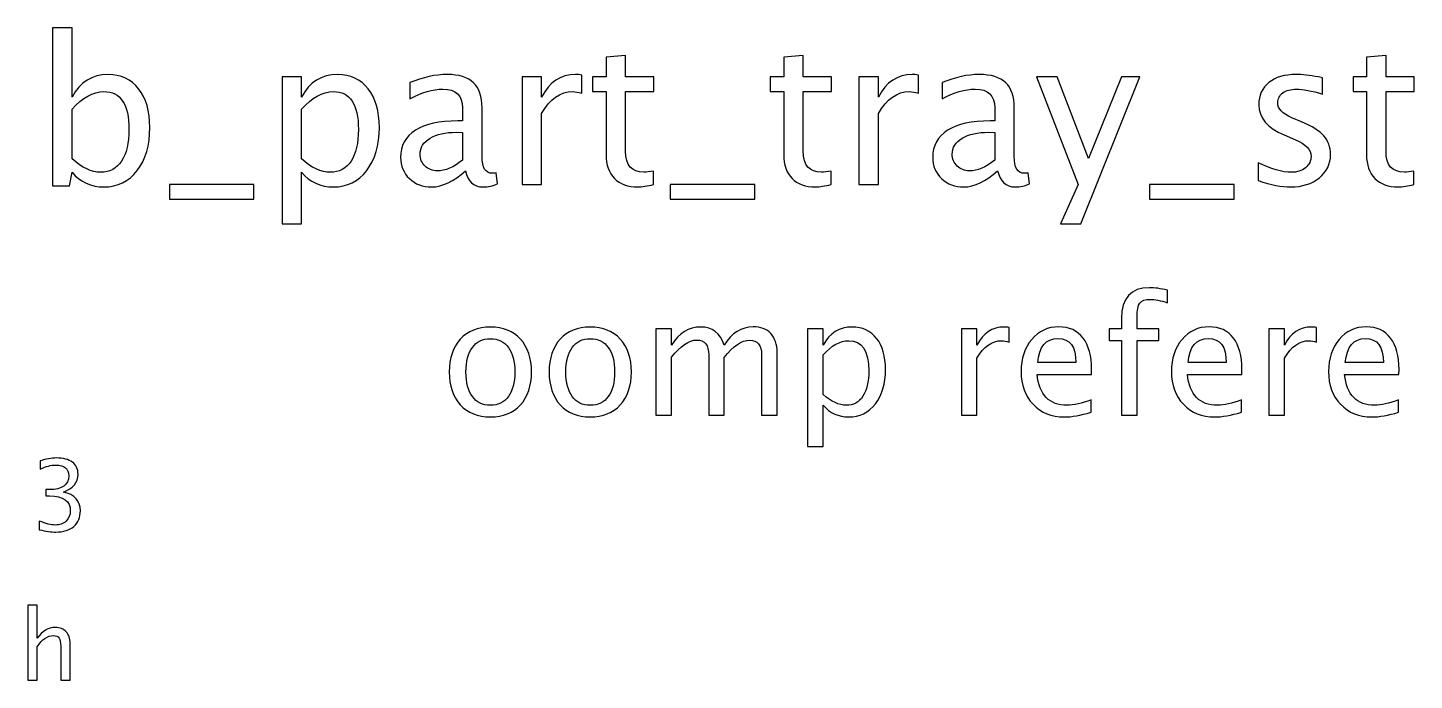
# Model space of a CAD drawing. Header units: centimetres. Extents: x -30.3 to 30.3, y -16.9 to 28.7.
# Drawn here: x -13.49 to 4.56, y 20.22 to 28.71 of the extents above; entities that cross this region are included whole.
import ezdxf

# ---------------------------------------------------------------- set-up
doc = ezdxf.new("R2010")
doc.units = ezdxf.units.CM
doc.header["$MEASUREMENT"] = 0
doc.layers.add('Layer 1', color=7, linetype='Continuous')

msp = doc.modelspace()

# ---------------------------------------------------------------- linework, layer by layer
at = {"layer": 'Layer 1'}
for points, knots in [([(-13.16982, 26.65457), (-13.16982, 26.65457), (-13.16982, 28.71037), (-13.16982, 28.71037), (-13.16982, 28.71037), (-13.16982, 28.71037), (-12.91582, 28.71037), (-12.91582, 28.71037), (-12.91582, 28.71037), (-12.91582, 28.71037), (-12.91582, 27.80771), (-12.91582, 27.80771), (-12.91582, 27.80771), (-12.81175, 28.00394), (-12.65521, 28.10183), (-12.44663, 28.10183), (-12.44663, 28.10183), (-12.27773, 28.10183), (-12.145, 28.04054), (-12.04799, 27.91751), (-12.04799, 27.91751), (-11.95097, 27.79448), (-11.90247, 27.62647), (-11.90247, 27.41348), (-11.90247, 27.41348), (-11.90247, 27.18153), (-11.95759, 26.99411), (-12.06739, 26.85212), (-12.06739, 26.85212), (-12.17719, 26.70969), (-12.32183, 26.63869), (-12.50087, 26.63869), (-12.50087, 26.63869), (-12.66711, 26.63869), (-12.80558, 26.70219), (-12.91582, 26.82963), (-12.91582, 26.82963), (-12.91582, 26.82963), (-12.94669, 26.65457), (-12.94669, 26.65457), (-12.94669, 26.65457), (-12.94669, 26.65457), (-13.16982, 26.65457), (-13.16982, 26.65457)], [0, 0, 0, 0, 0.08333333, 0.08333333, 0.08333333, 0.08333333, 0.16666667, 0.16666667, 0.16666667, 0.16666667, 0.25, 0.25, 0.25, 0.25, 0.33333333, 0.33333333, 0.33333333, 0.33333333, 0.41666667, 0.41666667, 0.41666667, 0.41666667, 0.5, 0.5, 0.5, 0.5, 0.58333333, 0.58333333, 0.58333333, 0.58333333, 0.66666667, 0.66666667, 0.66666667, 0.66666667, 0.75, 0.75, 0.75, 0.75, 0.83333333, 0.83333333, 0.83333333, 0.83333333, 1, 1, 1, 1]), ([(-5.3461, 26.67088), (-5.42459, 26.64927), (-5.49294, 26.63869), (-5.55071, 26.63869), (-5.55071, 26.63869), (-5.68036, 26.63869), (-5.78134, 26.67573), (-5.85366, 26.74981), (-5.85366, 26.74981), (-5.92642, 26.8239), (-5.96258, 26.92664), (-5.96258, 27.0585), (-5.96258, 27.0585), (-5.96258, 27.0585), (-5.96258, 27.88223), (-5.96258, 27.88223), (-5.96258, 27.88223), (-5.96258, 27.88223), (-6.13808, 27.88223), (-6.13808, 27.88223), (-6.13808, 27.88223), (-6.13808, 27.88223), (-6.13808, 28.07273), (-6.13808, 28.07273), (-6.13808, 28.07273), (-6.13808, 28.07273), (-5.96258, 28.07273), (-5.96258, 28.07273), (-5.96258, 28.07273), (-5.96258, 28.07273), (-5.96258, 28.32629), (-5.96258, 28.32629), (-5.96258, 28.32629), (-5.96258, 28.32629), (-5.70858, 28.35054), (-5.70858, 28.35054), (-5.70858, 28.35054), (-5.70858, 28.35054), (-5.70858, 28.07273), (-5.70858, 28.07273), (-5.70858, 28.07273), (-5.70858, 28.07273), (-5.34081, 28.07273), (-5.34081, 28.07273), (-5.34081, 28.07273), (-5.34081, 28.07273), (-5.34081, 27.88223), (-5.34081, 27.88223), (-5.34081, 27.88223), (-5.34081, 27.88223), (-5.70858, 27.88223), (-5.70858, 27.88223), (-5.70858, 27.88223), (-5.70858, 27.88223), (-5.70858, 27.10436), (-5.70858, 27.10436), (-5.70858, 27.10436), (-5.70858, 26.92091), (-5.62876, 26.82919), (-5.46957, 26.82919), (-5.46957, 26.82919), (-5.43562, 26.82919), (-5.39461, 26.83492), (-5.3461, 26.84595), (-5.3461, 26.84595), (-5.3461, 26.84595), (-5.3461, 26.67088), (-5.3461, 26.67088)], [0, 0, 0, 0, 0.05555556, 0.05555556, 0.05555556, 0.05555556, 0.11111111, 0.11111111, 0.11111111, 0.11111111, 0.16666667, 0.16666667, 0.16666667, 0.16666667, 0.22222222, 0.22222222, 0.22222222, 0.22222222, 0.27777778, 0.27777778, 0.27777778, 0.27777778, 0.33333333, 0.33333333, 0.33333333, 0.33333333, 0.38888889, 0.38888889, 0.38888889, 0.38888889, 0.44444444, 0.44444444, 0.44444444, 0.44444444, 0.5, 0.5, 0.5, 0.5, 0.55555556, 0.55555556, 0.55555556, 0.55555556, 0.61111111, 0.61111111, 0.61111111, 0.61111111, 0.66666667, 0.66666667, 0.66666667, 0.66666667, 0.72222222, 0.72222222, 0.72222222, 0.72222222, 0.77777778, 0.77777778, 0.77777778, 0.77777778, 0.83333333, 0.83333333, 0.83333333, 0.83333333, 0.88888889, 0.88888889, 0.88888889, 0.88888889, 1, 1, 1, 1]), ([(-3.03365, 26.67088), (-3.11214, 26.64927), (-3.18049, 26.63869), (-3.23826, 26.63869), (-3.23826, 26.63869), (-3.36791, 26.63869), (-3.46889, 26.67573), (-3.54121, 26.74981), (-3.54121, 26.74981), (-3.61397, 26.8239), (-3.65013, 26.92664), (-3.65013, 27.0585), (-3.65013, 27.0585), (-3.65013, 27.0585), (-3.65013, 27.88223), (-3.65013, 27.88223), (-3.65013, 27.88223), (-3.65013, 27.88223), (-3.82563, 27.88223), (-3.82563, 27.88223), (-3.82563, 27.88223), (-3.82563, 27.88223), (-3.82563, 28.07273), (-3.82563, 28.07273), (-3.82563, 28.07273), (-3.82563, 28.07273), (-3.65013, 28.07273), (-3.65013, 28.07273), (-3.65013, 28.07273), (-3.65013, 28.07273), (-3.65013, 28.32629), (-3.65013, 28.32629), (-3.65013, 28.32629), (-3.65013, 28.32629), (-3.39613, 28.35054), (-3.39613, 28.35054), (-3.39613, 28.35054), (-3.39613, 28.35054), (-3.39613, 28.07273), (-3.39613, 28.07273), (-3.39613, 28.07273), (-3.39613, 28.07273), (-3.02836, 28.07273), (-3.02836, 28.07273), (-3.02836, 28.07273), (-3.02836, 28.07273), (-3.02836, 27.88223), (-3.02836, 27.88223), (-3.02836, 27.88223), (-3.02836, 27.88223), (-3.39613, 27.88223), (-3.39613, 27.88223), (-3.39613, 27.88223), (-3.39613, 27.88223), (-3.39613, 27.10436), (-3.39613, 27.10436), (-3.39613, 27.10436), (-3.39613, 26.92091), (-3.31631, 26.82919), (-3.15712, 26.82919), (-3.15712, 26.82919), (-3.12317, 26.82919), (-3.08216, 26.83492), (-3.03365, 26.84595), (-3.03365, 26.84595), (-3.03365, 26.84595), (-3.03365, 26.67088), (-3.03365, 26.67088)], [0, 0, 0, 0, 0.05555556, 0.05555556, 0.05555556, 0.05555556, 0.11111111, 0.11111111, 0.11111111, 0.11111111, 0.16666667, 0.16666667, 0.16666667, 0.16666667, 0.22222222, 0.22222222, 0.22222222, 0.22222222, 0.27777778, 0.27777778, 0.27777778, 0.27777778, 0.33333333, 0.33333333, 0.33333333, 0.33333333, 0.38888889, 0.38888889, 0.38888889, 0.38888889, 0.44444444, 0.44444444, 0.44444444, 0.44444444, 0.5, 0.5, 0.5, 0.5, 0.55555556, 0.55555556, 0.55555556, 0.55555556, 0.61111111, 0.61111111, 0.61111111, 0.61111111, 0.66666667, 0.66666667, 0.66666667, 0.66666667, 0.72222222, 0.72222222, 0.72222222, 0.72222222, 0.77777778, 0.77777778, 0.77777778, 0.77777778, 0.83333333, 0.83333333, 0.83333333, 0.83333333, 0.88888889, 0.88888889, 0.88888889, 0.88888889, 1, 1, 1, 1]), ([(4.55371, 26.67088), (4.47522, 26.64927), (4.40687, 26.63869), (4.3491, 26.63869), (4.3491, 26.63869), (4.21945, 26.63869), (4.11847, 26.67573), (4.04615, 26.74981), (4.04615, 26.74981), (3.97339, 26.8239), (3.93723, 26.92664), (3.93723, 27.0585), (3.93723, 27.0585), (3.93723, 27.0585), (3.93723, 27.88223), (3.93723, 27.88223), (3.93723, 27.88223), (3.93723, 27.88223), (3.76173, 27.88223), (3.76173, 27.88223), (3.76173, 27.88223), (3.76173, 27.88223), (3.76173, 28.07273), (3.76173, 28.07273), (3.76173, 28.07273), (3.76173, 28.07273), (3.93723, 28.07273), (3.93723, 28.07273), (3.93723, 28.07273), (3.93723, 28.07273), (3.93723, 28.32629), (3.93723, 28.32629), (3.93723, 28.32629), (3.93723, 28.32629), (4.19123, 28.35054), (4.19123, 28.35054), (4.19123, 28.35054), (4.19123, 28.35054), (4.19123, 28.07273), (4.19123, 28.07273), (4.19123, 28.07273), (4.19123, 28.07273), (4.559, 28.07273), (4.559, 28.07273), (4.559, 28.07273), (4.559, 28.07273), (4.559, 27.88223), (4.559, 27.88223), (4.559, 27.88223), (4.559, 27.88223), (4.19123, 27.88223), (4.19123, 27.88223), (4.19123, 27.88223), (4.19123, 27.88223), (4.19123, 27.10436), (4.19123, 27.10436), (4.19123, 27.10436), (4.19123, 26.92091), (4.27105, 26.82919), (4.43024, 26.82919), (4.43024, 26.82919), (4.46419, 26.82919), (4.5052, 26.83492), (4.55371, 26.84595), (4.55371, 26.84595), (4.55371, 26.84595), (4.55371, 26.67088), (4.55371, 26.67088)], [0, 0, 0, 0, 0.05555556, 0.05555556, 0.05555556, 0.05555556, 0.11111111, 0.11111111, 0.11111111, 0.11111111, 0.16666667, 0.16666667, 0.16666667, 0.16666667, 0.22222222, 0.22222222, 0.22222222, 0.22222222, 0.27777778, 0.27777778, 0.27777778, 0.27777778, 0.33333333, 0.33333333, 0.33333333, 0.33333333, 0.38888889, 0.38888889, 0.38888889, 0.38888889, 0.44444444, 0.44444444, 0.44444444, 0.44444444, 0.5, 0.5, 0.5, 0.5, 0.55555556, 0.55555556, 0.55555556, 0.55555556, 0.61111111, 0.61111111, 0.61111111, 0.61111111, 0.66666667, 0.66666667, 0.66666667, 0.66666667, 0.72222222, 0.72222222, 0.72222222, 0.72222222, 0.77777778, 0.77777778, 0.77777778, 0.77777778, 0.83333333, 0.83333333, 0.83333333, 0.83333333, 0.88888889, 0.88888889, 0.88888889, 0.88888889, 1, 1, 1, 1]), ([(-10.1818, 26.15979), (-10.1818, 26.15979), (-10.1818, 28.07273), (-10.1818, 28.07273), (-10.1818, 28.07273), (-10.1818, 28.07273), (-9.9278, 28.07273), (-9.9278, 28.07273), (-9.9278, 28.07273), (-9.9278, 28.07273), (-9.9278, 27.80771), (-9.9278, 27.80771), (-9.9278, 27.80771), (-9.82373, 28.00394), (-9.66719, 28.10183), (-9.45861, 28.10183), (-9.45861, 28.10183), (-9.28971, 28.10183), (-9.15698, 28.04054), (-9.05997, 27.91751), (-9.05997, 27.91751), (-8.96295, 27.79448), (-8.91445, 27.62647), (-8.91445, 27.41348), (-8.91445, 27.41348), (-8.91445, 27.18153), (-8.96957, 26.99411), (-9.07937, 26.85212), (-9.07937, 26.85212), (-9.18917, 26.70969), (-9.33381, 26.63869), (-9.51285, 26.63869), (-9.51285, 26.63869), (-9.67909, 26.63869), (-9.81756, 26.70219), (-9.9278, 26.82963), (-9.9278, 26.82963), (-9.9278, 26.82963), (-9.9278, 26.15979), (-9.9278, 26.15979), (-9.9278, 26.15979), (-9.9278, 26.15979), (-10.1818, 26.15979), (-10.1818, 26.15979)], [0, 0, 0, 0, 0.08333333, 0.08333333, 0.08333333, 0.08333333, 0.16666667, 0.16666667, 0.16666667, 0.16666667, 0.25, 0.25, 0.25, 0.25, 0.33333333, 0.33333333, 0.33333333, 0.33333333, 0.41666667, 0.41666667, 0.41666667, 0.41666667, 0.5, 0.5, 0.5, 0.5, 0.58333333, 0.58333333, 0.58333333, 0.58333333, 0.66666667, 0.66666667, 0.66666667, 0.66666667, 0.75, 0.75, 0.75, 0.75, 0.83333333, 0.83333333, 0.83333333, 0.83333333, 1, 1, 1, 1]), ([(-7.79394, 26.84903), (-7.94651, 26.7088), (-8.09336, 26.63869), (-8.23447, 26.63869), (-8.23447, 26.63869), (-8.35044, 26.63869), (-8.44702, 26.67485), (-8.5233, 26.74761), (-8.5233, 26.74761), (-8.60003, 26.82037), (-8.6384, 26.91209), (-8.6384, 27.02278), (-8.6384, 27.02278), (-8.6384, 27.17579), (-8.57402, 27.29353), (-8.44525, 27.37555), (-8.44525, 27.37555), (-8.31649, 27.45757), (-8.13172, 27.49858), (-7.89095, 27.49858), (-7.89095, 27.49858), (-7.89095, 27.49858), (-7.83142, 27.49858), (-7.83142, 27.49858), (-7.83142, 27.49858), (-7.83142, 27.49858), (-7.83142, 27.66748), (-7.83142, 27.66748), (-7.83142, 27.66748), (-7.83142, 27.8302), (-7.91609, 27.91133), (-8.08586, 27.91133), (-8.08586, 27.91133), (-8.21727, 27.91133), (-8.36103, 27.86988), (-8.51669, 27.78698), (-8.51669, 27.78698), (-8.51669, 27.78698), (-8.51669, 27.996), (-8.51669, 27.996), (-8.51669, 27.996), (-8.34559, 28.06656), (-8.1842, 28.10183), (-8.03294, 28.10183), (-8.03294, 28.10183), (-7.87728, 28.10183), (-7.76219, 28.06656), (-7.68855, 27.99556), (-7.68855, 27.99556), (-7.61446, 27.92456), (-7.57742, 27.8152), (-7.57742, 27.66748), (-7.57742, 27.66748), (-7.57742, 27.66748), (-7.57742, 27.0338), (-7.57742, 27.0338), (-7.57742, 27.0338), (-7.57742, 26.88872), (-7.53288, 26.81596), (-7.44337, 26.81596), (-7.44337, 26.81596), (-7.43234, 26.81596), (-7.41603, 26.81772), (-7.39442, 26.82125), (-7.39442, 26.82125), (-7.39442, 26.82125), (-7.37634, 26.68014), (-7.37634, 26.68014), (-7.37634, 26.68014), (-7.4341, 26.65236), (-7.4976, 26.63869), (-7.56728, 26.63869), (-7.56728, 26.63869), (-7.6859, 26.63869), (-7.76131, 26.7088), (-7.79394, 26.84903)], [0, 0, 0, 0, 0.05, 0.05, 0.05, 0.05, 0.1, 0.1, 0.1, 0.1, 0.15, 0.15, 0.15, 0.15, 0.2, 0.2, 0.2, 0.2, 0.25, 0.25, 0.25, 0.25, 0.3, 0.3, 0.3, 0.3, 0.35, 0.35, 0.35, 0.35, 0.4, 0.4, 0.4, 0.4, 0.45, 0.45, 0.45, 0.45, 0.5, 0.5, 0.5, 0.5, 0.55, 0.55, 0.55, 0.55, 0.6, 0.6, 0.6, 0.6, 0.65, 0.65, 0.65, 0.65, 0.7, 0.7, 0.7, 0.7, 0.75, 0.75, 0.75, 0.75, 0.8, 0.8, 0.8, 0.8, 0.85, 0.85, 0.85, 0.85, 0.9, 0.9, 0.9, 0.9, 1, 1, 1, 1]), ([(-7.05575, 26.67044), (-7.05575, 26.67044), (-7.05575, 28.07273), (-7.05575, 28.07273), (-7.05575, 28.07273), (-7.05575, 28.07273), (-6.80175, 28.07273), (-6.80175, 28.07273), (-6.80175, 28.07273), (-6.80175, 28.07273), (-6.80175, 27.80771), (-6.80175, 27.80771), (-6.80175, 27.80771), (-6.70077, 28.00394), (-6.55437, 28.10183), (-6.3621, 28.10183), (-6.3621, 28.10183), (-6.33608, 28.10183), (-6.30874, 28.09963), (-6.28052, 28.09522), (-6.28052, 28.09522), (-6.28052, 28.09522), (-6.28052, 27.85754), (-6.28052, 27.85754), (-6.28052, 27.85754), (-6.32462, 27.87209), (-6.36342, 27.87958), (-6.39694, 27.87958), (-6.39694, 27.87958), (-6.55833, 27.87958), (-6.69327, 27.78433), (-6.80175, 27.59339), (-6.80175, 27.59339), (-6.80175, 27.59339), (-6.80175, 26.67044), (-6.80175, 26.67044), (-6.80175, 26.67044), (-6.80175, 26.67044), (-7.05575, 26.67044), (-7.05575, 26.67044)], [0, 0, 0, 0, 0.09090909, 0.09090909, 0.09090909, 0.09090909, 0.18181818, 0.18181818, 0.18181818, 0.18181818, 0.27272727, 0.27272727, 0.27272727, 0.27272727, 0.36363636, 0.36363636, 0.36363636, 0.36363636, 0.45454545, 0.45454545, 0.45454545, 0.45454545, 0.54545455, 0.54545455, 0.54545455, 0.54545455, 0.63636364, 0.63636364, 0.63636364, 0.63636364, 0.72727273, 0.72727273, 0.72727273, 0.72727273, 0.81818182, 0.81818182, 0.81818182, 0.81818182, 1, 1, 1, 1]), ([(-2.67117, 26.67044), (-2.67117, 26.67044), (-2.67117, 28.07273), (-2.67117, 28.07273), (-2.67117, 28.07273), (-2.67117, 28.07273), (-2.41717, 28.07273), (-2.41717, 28.07273), (-2.41717, 28.07273), (-2.41717, 28.07273), (-2.41717, 27.80771), (-2.41717, 27.80771), (-2.41717, 27.80771), (-2.31619, 28.00394), (-2.16979, 28.10183), (-1.97752, 28.10183), (-1.97752, 28.10183), (-1.9515, 28.10183), (-1.92416, 28.09963), (-1.89594, 28.09522), (-1.89594, 28.09522), (-1.89594, 28.09522), (-1.89594, 27.85754), (-1.89594, 27.85754), (-1.89594, 27.85754), (-1.94004, 27.87209), (-1.97884, 27.87958), (-2.01236, 27.87958), (-2.01236, 27.87958), (-2.17375, 27.87958), (-2.30869, 27.78433), (-2.41717, 27.59339), (-2.41717, 27.59339), (-2.41717, 27.59339), (-2.41717, 26.67044), (-2.41717, 26.67044), (-2.41717, 26.67044), (-2.41717, 26.67044), (-2.67117, 26.67044), (-2.67117, 26.67044)], [0, 0, 0, 0, 0.09090909, 0.09090909, 0.09090909, 0.09090909, 0.18181818, 0.18181818, 0.18181818, 0.18181818, 0.27272727, 0.27272727, 0.27272727, 0.27272727, 0.36363636, 0.36363636, 0.36363636, 0.36363636, 0.45454545, 0.45454545, 0.45454545, 0.45454545, 0.54545455, 0.54545455, 0.54545455, 0.54545455, 0.63636364, 0.63636364, 0.63636364, 0.63636364, 0.72727273, 0.72727273, 0.72727273, 0.72727273, 0.81818182, 0.81818182, 0.81818182, 0.81818182, 1, 1, 1, 1]), ([(-0.86583, 26.84903), (-1.0184, 26.7088), (-1.16525, 26.63869), (-1.30636, 26.63869), (-1.30636, 26.63869), (-1.42233, 26.63869), (-1.51891, 26.67485), (-1.59519, 26.74761), (-1.59519, 26.74761), (-1.67192, 26.82037), (-1.71029, 26.91209), (-1.71029, 27.02278), (-1.71029, 27.02278), (-1.71029, 27.17579), (-1.64591, 27.29353), (-1.51714, 27.37555), (-1.51714, 27.37555), (-1.38838, 27.45757), (-1.20361, 27.49858), (-0.96284, 27.49858), (-0.96284, 27.49858), (-0.96284, 27.49858), (-0.90331, 27.49858), (-0.90331, 27.49858), (-0.90331, 27.49858), (-0.90331, 27.49858), (-0.90331, 27.66748), (-0.90331, 27.66748), (-0.90331, 27.66748), (-0.90331, 27.8302), (-0.98798, 27.91133), (-1.15775, 27.91133), (-1.15775, 27.91133), (-1.28916, 27.91133), (-1.43292, 27.86988), (-1.58858, 27.78698), (-1.58858, 27.78698), (-1.58858, 27.78698), (-1.58858, 27.996), (-1.58858, 27.996), (-1.58858, 27.996), (-1.41748, 28.06656), (-1.25609, 28.10183), (-1.10483, 28.10183), (-1.10483, 28.10183), (-0.94917, 28.10183), (-0.83408, 28.06656), (-0.76044, 27.99556), (-0.76044, 27.99556), (-0.68635, 27.92456), (-0.64931, 27.8152), (-0.64931, 27.66748), (-0.64931, 27.66748), (-0.64931, 27.66748), (-0.64931, 27.0338), (-0.64931, 27.0338), (-0.64931, 27.0338), (-0.64931, 26.88872), (-0.60477, 26.81596), (-0.51526, 26.81596), (-0.51526, 26.81596), (-0.50423, 26.81596), (-0.48792, 26.81772), (-0.46631, 26.82125), (-0.46631, 26.82125), (-0.46631, 26.82125), (-0.44823, 26.68014), (-0.44823, 26.68014), (-0.44823, 26.68014), (-0.50599, 26.65236), (-0.56949, 26.63869), (-0.63917, 26.63869), (-0.63917, 26.63869), (-0.75779, 26.63869), (-0.8332, 26.7088), (-0.86583, 26.84903)], [0, 0, 0, 0, 0.05, 0.05, 0.05, 0.05, 0.1, 0.1, 0.1, 0.1, 0.15, 0.15, 0.15, 0.15, 0.2, 0.2, 0.2, 0.2, 0.25, 0.25, 0.25, 0.25, 0.3, 0.3, 0.3, 0.3, 0.35, 0.35, 0.35, 0.35, 0.4, 0.4, 0.4, 0.4, 0.45, 0.45, 0.45, 0.45, 0.5, 0.5, 0.5, 0.5, 0.55, 0.55, 0.55, 0.55, 0.6, 0.6, 0.6, 0.6, 0.65, 0.65, 0.65, 0.65, 0.7, 0.7, 0.7, 0.7, 0.75, 0.75, 0.75, 0.75, 0.8, 0.8, 0.8, 0.8, 0.85, 0.85, 0.85, 0.85, 0.9, 0.9, 0.9, 0.9, 1, 1, 1, 1]), ([(-0.04474, 26.15979), (-0.04474, 26.15979), (0.1828, 26.66868), (0.1828, 26.66868), (0.1828, 26.66868), (0.1828, 26.66868), (-0.36047, 28.07273), (-0.36047, 28.07273), (-0.36047, 28.07273), (-0.36047, 28.07273), (-0.08795, 28.07273), (-0.08795, 28.07273), (-0.08795, 28.07273), (-0.08795, 28.07273), (0.31598, 27.01087), (0.31598, 27.01087), (0.31598, 27.01087), (0.31598, 27.01087), (0.74681, 28.07273), (0.74681, 28.07273), (0.74681, 28.07273), (0.74681, 28.07273), (0.98625, 28.07273), (0.98625, 28.07273), (0.98625, 28.07273), (0.98625, 28.07273), (0.21985, 26.15979), (0.21985, 26.15979), (0.21985, 26.15979), (0.21985, 26.15979), (-0.04474, 26.15979), (-0.04474, 26.15979)], [0, 0, 0, 0, 0.11111111, 0.11111111, 0.11111111, 0.11111111, 0.22222222, 0.22222222, 0.22222222, 0.22222222, 0.33333333, 0.33333333, 0.33333333, 0.33333333, 0.44444444, 0.44444444, 0.44444444, 0.44444444, 0.55555556, 0.55555556, 0.55555556, 0.55555556, 0.66666667, 0.66666667, 0.66666667, 0.66666667, 0.77777778, 0.77777778, 0.77777778, 0.77777778, 1, 1, 1, 1]), ([(2.52745, 26.72071), (2.52745, 26.72071), (2.52745, 26.95354), (2.52745, 26.95354), (2.52745, 26.95354), (2.6937, 26.87064), (2.83789, 26.82919), (2.96092, 26.82919), (2.96092, 26.82919), (3.03413, 26.82919), (3.09498, 26.84903), (3.14305, 26.88872), (3.14305, 26.88872), (3.19111, 26.92797), (3.21536, 26.97736), (3.21536, 27.03689), (3.21536, 27.03689), (3.21536, 27.12376), (3.1479, 27.19564), (3.01296, 27.25252), (3.01296, 27.25252), (3.01296, 27.25252), (2.86435, 27.31558), (2.86435, 27.31558), (2.86435, 27.31558), (2.64519, 27.40642), (2.53539, 27.53783), (2.53539, 27.70849), (2.53539, 27.70849), (2.53539, 27.83064), (2.5786, 27.92677), (2.66503, 27.99688), (2.66503, 27.99688), (2.75146, 28.067), (2.87008, 28.10183), (3.02046, 28.10183), (3.02046, 28.10183), (3.09851, 28.10183), (3.19552, 28.09125), (3.31061, 28.06964), (3.31061, 28.06964), (3.31061, 28.06964), (3.36353, 28.0595), (3.36353, 28.0595), (3.36353, 28.0595), (3.36353, 28.0595), (3.36353, 27.84783), (3.36353, 27.84783), (3.36353, 27.84783), (3.22198, 27.89017), (3.10909, 27.91133), (3.02486, 27.91133), (3.02486, 27.91133), (2.95078, 27.91133), (2.89213, 27.89502), (2.84759, 27.86283), (2.84759, 27.86283), (2.8035, 27.83064), (2.78145, 27.78742), (2.78145, 27.73318), (2.78145, 27.73318), (2.78145, 27.65689), (2.84318, 27.59207), (2.9671, 27.5396), (2.9671, 27.5396), (2.9671, 27.5396), (3.08925, 27.488), (3.08925, 27.488), (3.08925, 27.488), (3.22771, 27.42979), (3.32561, 27.36806), (3.38293, 27.30323), (3.38293, 27.30323), (3.4407, 27.23841), (3.46936, 27.15727), (3.46936, 27.06026), (3.46936, 27.06026), (3.46936, 26.93723), (3.42086, 26.83625), (3.3234, 26.75731), (3.3234, 26.75731), (3.22639, 26.67838), (3.10203, 26.63869), (2.95078, 26.63869), (2.95078, 26.63869), (2.83437, 26.63869), (2.6937, 26.66603), (2.52745, 26.72071)], [0, 0, 0, 0, 0.04347826, 0.04347826, 0.04347826, 0.04347826, 0.08695652, 0.08695652, 0.08695652, 0.08695652, 0.13043478, 0.13043478, 0.13043478, 0.13043478, 0.17391304, 0.17391304, 0.17391304, 0.17391304, 0.2173913, 0.2173913, 0.2173913, 0.2173913, 0.26086957, 0.26086957, 0.26086957, 0.26086957, 0.30434783, 0.30434783, 0.30434783, 0.30434783, 0.34782609, 0.34782609, 0.34782609, 0.34782609, 0.39130435, 0.39130435, 0.39130435, 0.39130435, 0.43478261, 0.43478261, 0.43478261, 0.43478261, 0.47826087, 0.47826087, 0.47826087, 0.47826087, 0.52173913, 0.52173913, 0.52173913, 0.52173913, 0.56521739, 0.56521739, 0.56521739, 0.56521739, 0.60869565, 0.60869565, 0.60869565, 0.60869565, 0.65217391, 0.65217391, 0.65217391, 0.65217391, 0.69565217, 0.69565217, 0.69565217, 0.69565217, 0.73913043, 0.73913043, 0.73913043, 0.73913043, 0.7826087, 0.7826087, 0.7826087, 0.7826087, 0.82608696, 0.82608696, 0.82608696, 0.82608696, 0.86956522, 0.86956522, 0.86956522, 0.86956522, 0.91304348, 0.91304348, 0.91304348, 0.91304348, 1, 1, 1, 1]), ([(-12.91582, 27.0047), (-12.78485, 26.88784), (-12.66006, 26.82919), (-12.54144, 26.82919), (-12.54144, 26.82919), (-12.42458, 26.82919), (-12.33418, 26.87814), (-12.27068, 26.97559), (-12.27068, 26.97559), (-12.20674, 27.07305), (-12.17499, 27.21019), (-12.17499, 27.38746), (-12.17499, 27.38746), (-12.17499, 27.71554), (-12.28347, 27.87958), (-12.50043, 27.87958), (-12.50043, 27.87958), (-12.64242, 27.87958), (-12.78088, 27.80286), (-12.91582, 27.64896), (-12.91582, 27.64896), (-12.91582, 27.64896), (-12.91582, 27.0047), (-12.91582, 27.0047)], [0, 0, 0, 0, 0.14285714, 0.14285714, 0.14285714, 0.14285714, 0.28571429, 0.28571429, 0.28571429, 0.28571429, 0.42857143, 0.42857143, 0.42857143, 0.42857143, 0.57142857, 0.57142857, 0.57142857, 0.57142857, 0.71428571, 0.71428571, 0.71428571, 0.71428571, 1, 1, 1, 1]), ([(-9.9278, 27.0047), (-9.79683, 26.88784), (-9.67204, 26.82919), (-9.55342, 26.82919), (-9.55342, 26.82919), (-9.43656, 26.82919), (-9.34616, 26.87814), (-9.28266, 26.97559), (-9.28266, 26.97559), (-9.21872, 27.07305), (-9.18697, 27.21019), (-9.18697, 27.38746), (-9.18697, 27.38746), (-9.18697, 27.71554), (-9.29545, 27.87958), (-9.51241, 27.87958), (-9.51241, 27.87958), (-9.6544, 27.87958), (-9.79286, 27.80286), (-9.9278, 27.64896), (-9.9278, 27.64896), (-9.9278, 27.64896), (-9.9278, 27.0047), (-9.9278, 27.0047)], [0, 0, 0, 0, 0.14285714, 0.14285714, 0.14285714, 0.14285714, 0.28571429, 0.28571429, 0.28571429, 0.28571429, 0.42857143, 0.42857143, 0.42857143, 0.42857143, 0.57142857, 0.57142857, 0.57142857, 0.57142857, 0.71428571, 0.71428571, 0.71428571, 0.71428571, 1, 1, 1, 1]), ([(-7.83142, 26.9875), (-7.83142, 26.9875), (-7.83142, 27.34777), (-7.83142, 27.34777), (-7.83142, 27.34777), (-7.83142, 27.34777), (-7.913, 27.35042), (-7.913, 27.35042), (-7.913, 27.35042), (-8.05411, 27.35042), (-8.16788, 27.3244), (-8.25475, 27.27237), (-8.25475, 27.27237), (-8.34118, 27.21989), (-8.3844, 27.15066), (-8.3844, 27.06423), (-8.3844, 27.06423), (-8.3844, 27.00381), (-8.36279, 26.95266), (-8.32002, 26.91077), (-8.32002, 26.91077), (-8.2768, 26.86888), (-8.22433, 26.84771), (-8.16215, 26.84771), (-8.16215, 26.84771), (-8.05632, 26.84771), (-7.94607, 26.89445), (-7.83142, 26.9875)], [0, 0, 0, 0, 0.125, 0.125, 0.125, 0.125, 0.25, 0.25, 0.25, 0.25, 0.375, 0.375, 0.375, 0.375, 0.5, 0.5, 0.5, 0.5, 0.625, 0.625, 0.625, 0.625, 0.75, 0.75, 0.75, 0.75, 1, 1, 1, 1]), ([(-0.90331, 26.9875), (-0.90331, 26.9875), (-0.90331, 27.34777), (-0.90331, 27.34777), (-0.90331, 27.34777), (-0.90331, 27.34777), (-0.98489, 27.35042), (-0.98489, 27.35042), (-0.98489, 27.35042), (-1.126, 27.35042), (-1.23977, 27.3244), (-1.32664, 27.27237), (-1.32664, 27.27237), (-1.41307, 27.21989), (-1.45629, 27.15066), (-1.45629, 27.06423), (-1.45629, 27.06423), (-1.45629, 27.00381), (-1.43468, 26.95266), (-1.39191, 26.91077), (-1.39191, 26.91077), (-1.34869, 26.86888), (-1.29622, 26.84771), (-1.23404, 26.84771), (-1.23404, 26.84771), (-1.12821, 26.84771), (-1.01796, 26.89445), (-0.90331, 26.9875)], [0, 0, 0, 0, 0.125, 0.125, 0.125, 0.125, 0.25, 0.25, 0.25, 0.25, 0.375, 0.375, 0.375, 0.375, 0.5, 0.5, 0.5, 0.5, 0.625, 0.625, 0.625, 0.625, 0.75, 0.75, 0.75, 0.75, 1, 1, 1, 1]), ([(-11.64759, 26.47994), (-11.64759, 26.47994), (-11.64759, 26.67044), (-11.64759, 26.67044), (-11.64759, 26.67044), (-11.64759, 26.67044), (-10.54692, 26.67044), (-10.54692, 26.67044), (-10.54692, 26.67044), (-10.54692, 26.67044), (-10.54692, 26.47994), (-10.54692, 26.47994), (-10.54692, 26.47994), (-10.54692, 26.47994), (-11.64759, 26.47994), (-11.64759, 26.47994)], [0, 0, 0, 0, 0.2, 0.2, 0.2, 0.2, 0.4, 0.4, 0.4, 0.4, 0.6, 0.6, 0.6, 0.6, 1, 1, 1, 1]), ([(-5.1265, 26.47994), (-5.1265, 26.47994), (-5.1265, 26.67044), (-5.1265, 26.67044), (-5.1265, 26.67044), (-5.1265, 26.67044), (-4.02583, 26.67044), (-4.02583, 26.67044), (-4.02583, 26.67044), (-4.02583, 26.67044), (-4.02583, 26.47994), (-4.02583, 26.47994), (-4.02583, 26.47994), (-4.02583, 26.47994), (-5.1265, 26.47994), (-5.1265, 26.47994)], [0, 0, 0, 0, 0.2, 0.2, 0.2, 0.2, 0.4, 0.4, 0.4, 0.4, 0.6, 0.6, 0.6, 0.6, 1, 1, 1, 1]), ([(1.11193, 26.47994), (1.11193, 26.47994), (1.11193, 26.67044), (1.11193, 26.67044), (1.11193, 26.67044), (1.11193, 26.67044), (2.2126, 26.67044), (2.2126, 26.67044), (2.2126, 26.67044), (2.2126, 26.67044), (2.2126, 26.47994), (2.2126, 26.47994), (2.2126, 26.47994), (2.2126, 26.47994), (1.11193, 26.47994), (1.11193, 26.47994)], [0, 0, 0, 0, 0.2, 0.2, 0.2, 0.2, 0.4, 0.4, 0.4, 0.4, 0.6, 0.6, 0.6, 0.6, 1, 1, 1, 1]), ([(0.7465, 23.67044), (0.7465, 23.67044), (0.7465, 24.63987), (0.7465, 24.63987), (0.7465, 24.63987), (0.7465, 24.63987), (0.5874, 24.63987), (0.5874, 24.63987), (0.5874, 24.63987), (0.5874, 24.63987), (0.5874, 24.79228), (0.5874, 24.79228), (0.5874, 24.79228), (0.5874, 24.79228), (0.7465, 24.79228), (0.7465, 24.79228), (0.7465, 24.79228), (0.7465, 24.79228), (0.7465, 24.92668), (0.7465, 24.92668), (0.7465, 24.92668), (0.7465, 25.19409), (0.86856, 25.32779), (1.11268, 25.32779), (1.11268, 25.32779), (1.18112, 25.32779), (1.25873, 25.3165), (1.34552, 25.29393), (1.34552, 25.29393), (1.34552, 25.29393), (1.34552, 25.13094), (1.34552, 25.13094), (1.34552, 25.13094), (1.25344, 25.16058), (1.17971, 25.17539), (1.12433, 25.17539), (1.12433, 25.17539), (1.05695, 25.17539), (1.01108, 25.15952), (0.98674, 25.12741), (0.98674, 25.12741), (0.96205, 25.09531), (0.9497, 25.03569), (0.9497, 24.94856), (0.9497, 24.94856), (0.9497, 24.94856), (0.9497, 24.79228), (0.9497, 24.79228), (0.9497, 24.79228), (0.9497, 24.79228), (1.23157, 24.79228), (1.23157, 24.79228), (1.23157, 24.79228), (1.23157, 24.79228), (1.23157, 24.63987), (1.23157, 24.63987), (1.23157, 24.63987), (1.23157, 24.63987), (0.9497, 24.63987), (0.9497, 24.63987), (0.9497, 24.63987), (0.9497, 24.63987), (0.9497, 23.67044), (0.9497, 23.67044), (0.9497, 23.67044), (0.9497, 23.67044), (0.7465, 23.67044), (0.7465, 23.67044)], [0, 0, 0, 0, 0.05555556, 0.05555556, 0.05555556, 0.05555556, 0.11111111, 0.11111111, 0.11111111, 0.11111111, 0.16666667, 0.16666667, 0.16666667, 0.16666667, 0.22222222, 0.22222222, 0.22222222, 0.22222222, 0.27777778, 0.27777778, 0.27777778, 0.27777778, 0.33333333, 0.33333333, 0.33333333, 0.33333333, 0.38888889, 0.38888889, 0.38888889, 0.38888889, 0.44444444, 0.44444444, 0.44444444, 0.44444444, 0.5, 0.5, 0.5, 0.5, 0.55555556, 0.55555556, 0.55555556, 0.55555556, 0.61111111, 0.61111111, 0.61111111, 0.61111111, 0.66666667, 0.66666667, 0.66666667, 0.66666667, 0.72222222, 0.72222222, 0.72222222, 0.72222222, 0.77777778, 0.77777778, 0.77777778, 0.77777778, 0.83333333, 0.83333333, 0.83333333, 0.83333333, 0.88888889, 0.88888889, 0.88888889, 0.88888889, 1, 1, 1, 1]), ([(-7.46899, 23.64504), (-7.63374, 23.64504), (-7.76427, 23.6976), (-7.86022, 23.80273), (-7.86022, 23.80273), (-7.95653, 23.90786), (-8.00451, 24.05074), (-8.00451, 24.231), (-8.00451, 24.231), (-8.00451, 24.41092), (-7.95653, 24.55344), (-7.86022, 24.65822), (-7.86022, 24.65822), (-7.76427, 24.76299), (-7.63374, 24.81556), (-7.46899, 24.81556), (-7.46899, 24.81556), (-7.30424, 24.81556), (-7.17372, 24.76299), (-7.07776, 24.65822), (-7.07776, 24.65822), (-6.98145, 24.55344), (-6.93347, 24.41092), (-6.93347, 24.231), (-6.93347, 24.231), (-6.93347, 24.05074), (-6.98145, 23.90786), (-7.07776, 23.80273), (-7.07776, 23.80273), (-7.17372, 23.6976), (-7.30424, 23.64504), (-7.46899, 23.64504)], [0, 0, 0, 0, 0.11111111, 0.11111111, 0.11111111, 0.11111111, 0.22222222, 0.22222222, 0.22222222, 0.22222222, 0.33333333, 0.33333333, 0.33333333, 0.33333333, 0.44444444, 0.44444444, 0.44444444, 0.44444444, 0.55555556, 0.55555556, 0.55555556, 0.55555556, 0.66666667, 0.66666667, 0.66666667, 0.66666667, 0.77777778, 0.77777778, 0.77777778, 0.77777778, 1, 1, 1, 1]), ([(-6.16865, 23.64504), (-6.3334, 23.64504), (-6.46393, 23.6976), (-6.55988, 23.80273), (-6.55988, 23.80273), (-6.65619, 23.90786), (-6.70417, 24.05074), (-6.70417, 24.231), (-6.70417, 24.231), (-6.70417, 24.41092), (-6.65619, 24.55344), (-6.55988, 24.65822), (-6.55988, 24.65822), (-6.46393, 24.76299), (-6.3334, 24.81556), (-6.16865, 24.81556), (-6.16865, 24.81556), (-6.0039, 24.81556), (-5.87338, 24.76299), (-5.77742, 24.65822), (-5.77742, 24.65822), (-5.68111, 24.55344), (-5.63313, 24.41092), (-5.63313, 24.231), (-5.63313, 24.231), (-5.63313, 24.05074), (-5.68111, 23.90786), (-5.77742, 23.80273), (-5.77742, 23.80273), (-5.87338, 23.6976), (-6.0039, 23.64504), (-6.16865, 23.64504)], [0, 0, 0, 0, 0.11111111, 0.11111111, 0.11111111, 0.11111111, 0.22222222, 0.22222222, 0.22222222, 0.22222222, 0.33333333, 0.33333333, 0.33333333, 0.33333333, 0.44444444, 0.44444444, 0.44444444, 0.44444444, 0.55555556, 0.55555556, 0.55555556, 0.55555556, 0.66666667, 0.66666667, 0.66666667, 0.66666667, 0.77777778, 0.77777778, 0.77777778, 0.77777778, 1, 1, 1, 1]), ([(-5.31493, 23.67044), (-5.31493, 23.67044), (-5.31493, 24.79228), (-5.31493, 24.79228), (-5.31493, 24.79228), (-5.31493, 24.79228), (-5.11173, 24.79228), (-5.11173, 24.79228), (-5.11173, 24.79228), (-5.11173, 24.79228), (-5.11173, 24.58026), (-5.11173, 24.58026), (-5.11173, 24.58026), (-5.0126, 24.73724), (-4.8856, 24.81556), (-4.73002, 24.81556), (-4.73002, 24.81556), (-4.58009, 24.81556), (-4.47814, 24.73724), (-4.42381, 24.58026), (-4.42381, 24.58026), (-4.3275, 24.73865), (-4.20191, 24.81768), (-4.04775, 24.81768), (-4.04775, 24.81768), (-3.94932, 24.81768), (-3.87277, 24.78875), (-3.81809, 24.73054), (-3.81809, 24.73054), (-3.76341, 24.67233), (-3.73589, 24.59084), (-3.73589, 24.48606), (-3.73589, 24.48606), (-3.73589, 24.48606), (-3.73589, 23.67044), (-3.73589, 23.67044), (-3.73589, 23.67044), (-3.73589, 23.67044), (-3.93909, 23.67044), (-3.93909, 23.67044), (-3.93909, 23.67044), (-3.93909, 23.67044), (-3.93909, 24.45255), (-3.93909, 24.45255), (-3.93909, 24.45255), (-3.93909, 24.58026), (-3.98989, 24.64411), (-4.09149, 24.64411), (-4.09149, 24.64411), (-4.19698, 24.64411), (-4.30775, 24.56967), (-4.42381, 24.42045), (-4.42381, 24.42045), (-4.42381, 24.42045), (-4.42381, 23.67044), (-4.42381, 23.67044), (-4.42381, 23.67044), (-4.42381, 23.67044), (-4.62701, 23.67044), (-4.62701, 23.67044), (-4.62701, 23.67044), (-4.62701, 23.67044), (-4.62701, 24.45326), (-4.62701, 24.45326), (-4.62701, 24.45326), (-4.62701, 24.58202), (-4.67852, 24.64622), (-4.78188, 24.64622), (-4.78188, 24.64622), (-4.88454, 24.64622), (-4.99461, 24.57144), (-5.11173, 24.42151), (-5.11173, 24.42151), (-5.11173, 24.42151), (-5.11173, 23.67044), (-5.11173, 23.67044), (-5.11173, 23.67044), (-5.11173, 23.67044), (-5.31493, 23.67044), (-5.31493, 23.67044)], [0, 0, 0, 0, 0.04761905, 0.04761905, 0.04761905, 0.04761905, 0.0952381, 0.0952381, 0.0952381, 0.0952381, 0.14285714, 0.14285714, 0.14285714, 0.14285714, 0.19047619, 0.19047619, 0.19047619, 0.19047619, 0.23809524, 0.23809524, 0.23809524, 0.23809524, 0.28571429, 0.28571429, 0.28571429, 0.28571429, 0.33333333, 0.33333333, 0.33333333, 0.33333333, 0.38095238, 0.38095238, 0.38095238, 0.38095238, 0.42857143, 0.42857143, 0.42857143, 0.42857143, 0.47619048, 0.47619048, 0.47619048, 0.47619048, 0.52380952, 0.52380952, 0.52380952, 0.52380952, 0.57142857, 0.57142857, 0.57142857, 0.57142857, 0.61904762, 0.61904762, 0.61904762, 0.61904762, 0.66666667, 0.66666667, 0.66666667, 0.66666667, 0.71428571, 0.71428571, 0.71428571, 0.71428571, 0.76190476, 0.76190476, 0.76190476, 0.76190476, 0.80952381, 0.80952381, 0.80952381, 0.80952381, 0.85714286, 0.85714286, 0.85714286, 0.85714286, 0.9047619, 0.9047619, 0.9047619, 0.9047619, 1, 1, 1, 1]), ([(-3.33867, 23.26192), (-3.33867, 23.26192), (-3.33867, 24.79228), (-3.33867, 24.79228), (-3.33867, 24.79228), (-3.33867, 24.79228), (-3.13547, 24.79228), (-3.13547, 24.79228), (-3.13547, 24.79228), (-3.13547, 24.79228), (-3.13547, 24.58026), (-3.13547, 24.58026), (-3.13547, 24.58026), (-3.05221, 24.73724), (-2.92698, 24.81556), (-2.76011, 24.81556), (-2.76011, 24.81556), (-2.625, 24.81556), (-2.51881, 24.76652), (-2.4412, 24.6681), (-2.4412, 24.6681), (-2.36359, 24.56967), (-2.32478, 24.43526), (-2.32478, 24.26487), (-2.32478, 24.26487), (-2.32478, 24.07931), (-2.36888, 23.92938), (-2.45672, 23.81578), (-2.45672, 23.81578), (-2.54457, 23.70184), (-2.66028, 23.64504), (-2.8035, 23.64504), (-2.8035, 23.64504), (-2.9365, 23.64504), (-3.04727, 23.69584), (-3.13547, 23.79779), (-3.13547, 23.79779), (-3.13547, 23.79779), (-3.13547, 23.26192), (-3.13547, 23.26192), (-3.13547, 23.26192), (-3.13547, 23.26192), (-3.33867, 23.26192), (-3.33867, 23.26192)], [0, 0, 0, 0, 0.08333333, 0.08333333, 0.08333333, 0.08333333, 0.16666667, 0.16666667, 0.16666667, 0.16666667, 0.25, 0.25, 0.25, 0.25, 0.33333333, 0.33333333, 0.33333333, 0.33333333, 0.41666667, 0.41666667, 0.41666667, 0.41666667, 0.5, 0.5, 0.5, 0.5, 0.58333333, 0.58333333, 0.58333333, 0.58333333, 0.66666667, 0.66666667, 0.66666667, 0.66666667, 0.75, 0.75, 0.75, 0.75, 0.83333333, 0.83333333, 0.83333333, 0.83333333, 1, 1, 1, 1]), ([(-1.33701, 23.67044), (-1.33701, 23.67044), (-1.33701, 24.79228), (-1.33701, 24.79228), (-1.33701, 24.79228), (-1.33701, 24.79228), (-1.13381, 24.79228), (-1.13381, 24.79228), (-1.13381, 24.79228), (-1.13381, 24.79228), (-1.13381, 24.58026), (-1.13381, 24.58026), (-1.13381, 24.58026), (-1.05302, 24.73724), (-0.9359, 24.81556), (-0.78209, 24.81556), (-0.78209, 24.81556), (-0.76128, 24.81556), (-0.7394, 24.81379), (-0.71683, 24.81027), (-0.71683, 24.81027), (-0.71683, 24.81027), (-0.71683, 24.62012), (-0.71683, 24.62012), (-0.71683, 24.62012), (-0.7521, 24.63176), (-0.78315, 24.63776), (-0.80996, 24.63776), (-0.80996, 24.63776), (-0.93908, 24.63776), (-1.04703, 24.56156), (-1.13381, 24.40881), (-1.13381, 24.40881), (-1.13381, 24.40881), (-1.13381, 23.67044), (-1.13381, 23.67044), (-1.13381, 23.67044), (-1.13381, 23.67044), (-1.33701, 23.67044), (-1.33701, 23.67044)], [0, 0, 0, 0, 0.09090909, 0.09090909, 0.09090909, 0.09090909, 0.18181818, 0.18181818, 0.18181818, 0.18181818, 0.27272727, 0.27272727, 0.27272727, 0.27272727, 0.36363636, 0.36363636, 0.36363636, 0.36363636, 0.45454545, 0.45454545, 0.45454545, 0.45454545, 0.54545455, 0.54545455, 0.54545455, 0.54545455, 0.63636364, 0.63636364, 0.63636364, 0.63636364, 0.72727273, 0.72727273, 0.72727273, 0.72727273, 0.81818182, 0.81818182, 0.81818182, 0.81818182, 1, 1, 1, 1]), ([(0.35244, 23.70642), (0.21592, 23.6655), (0.09915, 23.64504), (0.00178, 23.64504), (0.00178, 23.64504), (-0.16438, 23.64504), (-0.29949, 23.70007), (-0.40356, 23.80979), (-0.40356, 23.80979), (-0.50763, 23.9195), (-0.55984, 24.06167), (-0.55984, 24.23665), (-0.55984, 24.23665), (-0.55984, 24.40634), (-0.51398, 24.54568), (-0.4219, 24.65469), (-0.4219, 24.65469), (-0.32983, 24.76335), (-0.212, 24.81768), (-0.06842, 24.81768), (-0.06842, 24.81768), (0.0674, 24.81768), (0.17253, 24.76934), (0.24661, 24.67268), (0.24661, 24.67268), (0.32069, 24.57602), (0.35774, 24.43914), (0.35774, 24.2617), (0.35774, 24.2617), (0.35774, 24.2617), (0.35668, 24.19961), (0.35668, 24.19961), (0.35668, 24.19961), (0.35668, 24.19961), (-0.35241, 24.19961), (-0.35241, 24.19961), (-0.35241, 24.19961), (-0.32277, 23.9315), (-0.19189, 23.79744), (0.03988, 23.79744), (0.03988, 23.79744), (0.1249, 23.79744), (0.22897, 23.82143), (0.35244, 23.86941), (0.35244, 23.86941), (0.35244, 23.86941), (0.35244, 23.70642), (0.35244, 23.70642)], [0, 0, 0, 0, 0.07692308, 0.07692308, 0.07692308, 0.07692308, 0.15384615, 0.15384615, 0.15384615, 0.15384615, 0.23076923, 0.23076923, 0.23076923, 0.23076923, 0.30769231, 0.30769231, 0.30769231, 0.30769231, 0.38461538, 0.38461538, 0.38461538, 0.38461538, 0.46153846, 0.46153846, 0.46153846, 0.46153846, 0.53846154, 0.53846154, 0.53846154, 0.53846154, 0.61538462, 0.61538462, 0.61538462, 0.61538462, 0.69230769, 0.69230769, 0.69230769, 0.69230769, 0.76923077, 0.76923077, 0.76923077, 0.76923077, 0.84615385, 0.84615385, 0.84615385, 0.84615385, 1, 1, 1, 1]), ([(2.31001, 23.70642), (2.17349, 23.6655), (2.05672, 23.64504), (1.95935, 23.64504), (1.95935, 23.64504), (1.79319, 23.64504), (1.65808, 23.70007), (1.55401, 23.80979), (1.55401, 23.80979), (1.44994, 23.9195), (1.39773, 24.06167), (1.39773, 24.23665), (1.39773, 24.23665), (1.39773, 24.40634), (1.44359, 24.54568), (1.53567, 24.65469), (1.53567, 24.65469), (1.62774, 24.76335), (1.74557, 24.81768), (1.88915, 24.81768), (1.88915, 24.81768), (2.02497, 24.81768), (2.1301, 24.76934), (2.20418, 24.67268), (2.20418, 24.67268), (2.27826, 24.57602), (2.31531, 24.43914), (2.31531, 24.2617), (2.31531, 24.2617), (2.31531, 24.2617), (2.31425, 24.19961), (2.31425, 24.19961), (2.31425, 24.19961), (2.31425, 24.19961), (1.60516, 24.19961), (1.60516, 24.19961), (1.60516, 24.19961), (1.6348, 23.9315), (1.76568, 23.79744), (1.99745, 23.79744), (1.99745, 23.79744), (2.08247, 23.79744), (2.18654, 23.82143), (2.31001, 23.86941), (2.31001, 23.86941), (2.31001, 23.86941), (2.31001, 23.70642), (2.31001, 23.70642)], [0, 0, 0, 0, 0.07692308, 0.07692308, 0.07692308, 0.07692308, 0.15384615, 0.15384615, 0.15384615, 0.15384615, 0.23076923, 0.23076923, 0.23076923, 0.23076923, 0.30769231, 0.30769231, 0.30769231, 0.30769231, 0.38461538, 0.38461538, 0.38461538, 0.38461538, 0.46153846, 0.46153846, 0.46153846, 0.46153846, 0.53846154, 0.53846154, 0.53846154, 0.53846154, 0.61538462, 0.61538462, 0.61538462, 0.61538462, 0.69230769, 0.69230769, 0.69230769, 0.69230769, 0.76923077, 0.76923077, 0.76923077, 0.76923077, 0.84615385, 0.84615385, 0.84615385, 0.84615385, 1, 1, 1, 1]), ([(2.66597, 23.67044), (2.66597, 23.67044), (2.66597, 24.79228), (2.66597, 24.79228), (2.66597, 24.79228), (2.66597, 24.79228), (2.86917, 24.79228), (2.86917, 24.79228), (2.86917, 24.79228), (2.86917, 24.79228), (2.86917, 24.58026), (2.86917, 24.58026), (2.86917, 24.58026), (2.94996, 24.73724), (3.06708, 24.81556), (3.22089, 24.81556), (3.22089, 24.81556), (3.2417, 24.81556), (3.26358, 24.81379), (3.28615, 24.81027), (3.28615, 24.81027), (3.28615, 24.81027), (3.28615, 24.62012), (3.28615, 24.62012), (3.28615, 24.62012), (3.25088, 24.63176), (3.21983, 24.63776), (3.19302, 24.63776), (3.19302, 24.63776), (3.0639, 24.63776), (2.95595, 24.56156), (2.86917, 24.40881), (2.86917, 24.40881), (2.86917, 24.40881), (2.86917, 23.67044), (2.86917, 23.67044), (2.86917, 23.67044), (2.86917, 23.67044), (2.66597, 23.67044), (2.66597, 23.67044)], [0, 0, 0, 0, 0.09090909, 0.09090909, 0.09090909, 0.09090909, 0.18181818, 0.18181818, 0.18181818, 0.18181818, 0.27272727, 0.27272727, 0.27272727, 0.27272727, 0.36363636, 0.36363636, 0.36363636, 0.36363636, 0.45454545, 0.45454545, 0.45454545, 0.45454545, 0.54545455, 0.54545455, 0.54545455, 0.54545455, 0.63636364, 0.63636364, 0.63636364, 0.63636364, 0.72727273, 0.72727273, 0.72727273, 0.72727273, 0.81818182, 0.81818182, 0.81818182, 0.81818182, 1, 1, 1, 1]), ([(4.35542, 23.70642), (4.2189, 23.6655), (4.10213, 23.64504), (4.00476, 23.64504), (4.00476, 23.64504), (3.8386, 23.64504), (3.70349, 23.70007), (3.59942, 23.80979), (3.59942, 23.80979), (3.49535, 23.9195), (3.44314, 24.06167), (3.44314, 24.23665), (3.44314, 24.23665), (3.44314, 24.40634), (3.489, 24.54568), (3.58108, 24.65469), (3.58108, 24.65469), (3.67315, 24.76335), (3.79098, 24.81768), (3.93456, 24.81768), (3.93456, 24.81768), (4.07038, 24.81768), (4.17551, 24.76934), (4.24959, 24.67268), (4.24959, 24.67268), (4.32367, 24.57602), (4.36072, 24.43914), (4.36072, 24.2617), (4.36072, 24.2617), (4.36072, 24.2617), (4.35966, 24.19961), (4.35966, 24.19961), (4.35966, 24.19961), (4.35966, 24.19961), (3.65057, 24.19961), (3.65057, 24.19961), (3.65057, 24.19961), (3.68021, 23.9315), (3.81109, 23.79744), (4.04286, 23.79744), (4.04286, 23.79744), (4.12788, 23.79744), (4.23195, 23.82143), (4.35542, 23.86941), (4.35542, 23.86941), (4.35542, 23.86941), (4.35542, 23.70642), (4.35542, 23.70642)], [0, 0, 0, 0, 0.07692308, 0.07692308, 0.07692308, 0.07692308, 0.15384615, 0.15384615, 0.15384615, 0.15384615, 0.23076923, 0.23076923, 0.23076923, 0.23076923, 0.30769231, 0.30769231, 0.30769231, 0.30769231, 0.38461538, 0.38461538, 0.38461538, 0.38461538, 0.46153846, 0.46153846, 0.46153846, 0.46153846, 0.53846154, 0.53846154, 0.53846154, 0.53846154, 0.61538462, 0.61538462, 0.61538462, 0.61538462, 0.69230769, 0.69230769, 0.69230769, 0.69230769, 0.76923077, 0.76923077, 0.76923077, 0.76923077, 0.84615385, 0.84615385, 0.84615385, 0.84615385, 1, 1, 1, 1]), ([(-7.46935, 23.79744), (-7.3688, 23.79744), (-7.29049, 23.83519), (-7.23475, 23.91103), (-7.23475, 23.91103), (-7.17936, 23.98653), (-7.15149, 24.09342), (-7.15149, 24.231), (-7.15149, 24.231), (-7.15149, 24.36824), (-7.17936, 24.47477), (-7.23475, 24.55027), (-7.23475, 24.55027), (-7.29049, 24.62541), (-7.3688, 24.66316), (-7.46935, 24.66316), (-7.46935, 24.66316), (-7.57024, 24.66316), (-7.64856, 24.62541), (-7.70359, 24.55027), (-7.70359, 24.55027), (-7.75898, 24.47477), (-7.78649, 24.36824), (-7.78649, 24.231), (-7.78649, 24.231), (-7.78649, 24.09342), (-7.75898, 23.98653), (-7.70359, 23.91103), (-7.70359, 23.91103), (-7.64856, 23.83519), (-7.57024, 23.79744), (-7.46935, 23.79744)], [0, 0, 0, 0, 0.11111111, 0.11111111, 0.11111111, 0.11111111, 0.22222222, 0.22222222, 0.22222222, 0.22222222, 0.33333333, 0.33333333, 0.33333333, 0.33333333, 0.44444444, 0.44444444, 0.44444444, 0.44444444, 0.55555556, 0.55555556, 0.55555556, 0.55555556, 0.66666667, 0.66666667, 0.66666667, 0.66666667, 0.77777778, 0.77777778, 0.77777778, 0.77777778, 1, 1, 1, 1]), ([(-6.16901, 23.79744), (-6.06846, 23.79744), (-5.99015, 23.83519), (-5.93441, 23.91103), (-5.93441, 23.91103), (-5.87902, 23.98653), (-5.85115, 24.09342), (-5.85115, 24.231), (-5.85115, 24.231), (-5.85115, 24.36824), (-5.87902, 24.47477), (-5.93441, 24.55027), (-5.93441, 24.55027), (-5.99015, 24.62541), (-6.06846, 24.66316), (-6.16901, 24.66316), (-6.16901, 24.66316), (-6.2699, 24.66316), (-6.34822, 24.62541), (-6.40325, 24.55027), (-6.40325, 24.55027), (-6.45864, 24.47477), (-6.48615, 24.36824), (-6.48615, 24.231), (-6.48615, 24.231), (-6.48615, 24.09342), (-6.45864, 23.98653), (-6.40325, 23.91103), (-6.40325, 23.91103), (-6.34822, 23.83519), (-6.2699, 23.79744), (-6.16901, 23.79744)], [0, 0, 0, 0, 0.11111111, 0.11111111, 0.11111111, 0.11111111, 0.22222222, 0.22222222, 0.22222222, 0.22222222, 0.33333333, 0.33333333, 0.33333333, 0.33333333, 0.44444444, 0.44444444, 0.44444444, 0.44444444, 0.55555556, 0.55555556, 0.55555556, 0.55555556, 0.66666667, 0.66666667, 0.66666667, 0.66666667, 0.77777778, 0.77777778, 0.77777778, 0.77777778, 1, 1, 1, 1]), ([(-3.13547, 23.93785), (-3.03069, 23.84436), (-2.93086, 23.79744), (-2.83596, 23.79744), (-2.83596, 23.79744), (-2.74247, 23.79744), (-2.67015, 23.8366), (-2.61935, 23.91456), (-2.61935, 23.91456), (-2.5682, 23.99253), (-2.5428, 24.10224), (-2.5428, 24.24406), (-2.5428, 24.24406), (-2.5428, 24.50652), (-2.62959, 24.63776), (-2.80315, 24.63776), (-2.80315, 24.63776), (-2.91675, 24.63776), (-3.02752, 24.57637), (-3.13547, 24.45326), (-3.13547, 24.45326), (-3.13547, 24.45326), (-3.13547, 23.93785), (-3.13547, 23.93785)], [0, 0, 0, 0, 0.14285714, 0.14285714, 0.14285714, 0.14285714, 0.28571429, 0.28571429, 0.28571429, 0.28571429, 0.42857143, 0.42857143, 0.42857143, 0.42857143, 0.57142857, 0.57142857, 0.57142857, 0.57142857, 0.71428571, 0.71428571, 0.71428571, 0.71428571, 1, 1, 1, 1]), ([(-0.34182, 24.35201), (-0.34182, 24.35201), (0.15348, 24.35201), (0.15348, 24.35201), (0.15348, 24.35201), (0.15348, 24.56085), (0.07551, 24.66527), (-0.08006, 24.66527), (-0.08006, 24.66527), (-0.23669, 24.66527), (-0.32383, 24.56085), (-0.34182, 24.35201)], [0, 0, 0, 0, 0.25, 0.25, 0.25, 0.25, 0.5, 0.5, 0.5, 0.5, 1, 1, 1, 1]), ([(1.61575, 24.35201), (1.61575, 24.35201), (2.11105, 24.35201), (2.11105, 24.35201), (2.11105, 24.35201), (2.11105, 24.56085), (2.03308, 24.66527), (1.87751, 24.66527), (1.87751, 24.66527), (1.72088, 24.66527), (1.63374, 24.56085), (1.61575, 24.35201)], [0, 0, 0, 0, 0.25, 0.25, 0.25, 0.25, 0.5, 0.5, 0.5, 0.5, 1, 1, 1, 1]), ([(3.66116, 24.35201), (3.66116, 24.35201), (4.15646, 24.35201), (4.15646, 24.35201), (4.15646, 24.35201), (4.15646, 24.56085), (4.07849, 24.66527), (3.92292, 24.66527), (3.92292, 24.66527), (3.76629, 24.66527), (3.67915, 24.56085), (3.66116, 24.35201)], [0, 0, 0, 0, 0.25, 0.25, 0.25, 0.25, 0.5, 0.5, 0.5, 0.5, 1, 1, 1, 1]), ([(-13.3415, 22.17679), (-13.3415, 22.17679), (-13.3415, 22.29109), (-13.3415, 22.29109), (-13.3415, 22.29109), (-13.25429, 22.25638), (-13.18592, 22.23902), (-13.13576, 22.23902), (-13.13576, 22.23902), (-13.0767, 22.23902), (-13.02908, 22.25595), (-12.99246, 22.29003), (-12.99246, 22.29003), (-12.95584, 22.32411), (-12.93764, 22.36856), (-12.93764, 22.42317), (-12.93764, 22.42317), (-12.93764, 22.55271), (-13.02781, 22.61748), (-13.20815, 22.61748), (-13.20815, 22.61748), (-13.20815, 22.61748), (-13.25641, 22.61748), (-13.25641, 22.61748), (-13.25641, 22.61748), (-13.25641, 22.61748), (-13.25641, 22.6994), (-13.25641, 22.6994), (-13.25641, 22.6994), (-13.25641, 22.6994), (-13.21365, 22.70003), (-13.21365, 22.70003), (-13.21365, 22.70003), (-13.04411, 22.70003), (-12.95923, 22.75972), (-12.95923, 22.87931), (-12.95923, 22.87931), (-12.95923, 22.97308), (-13.01553, 23.02007), (-13.12793, 23.02007), (-13.12793, 23.02007), (-13.18825, 23.02007), (-13.25514, 23.00271), (-13.3288, 22.968), (-13.3288, 22.968), (-13.3288, 22.968), (-13.3288, 23.07468), (-13.3288, 23.07468), (-13.3288, 23.07468), (-13.25662, 23.09923), (-13.18698, 23.11151), (-13.1201, 23.11151), (-13.1201, 23.11151), (-13.02908, 23.11151), (-12.95902, 23.09331), (-12.91033, 23.0569), (-12.91033, 23.0569), (-12.86165, 23.02071), (-12.83731, 22.968), (-12.83731, 22.899), (-12.83731, 22.899), (-12.83731, 22.79126), (-12.90102, 22.71442), (-13.02866, 22.6687), (-13.02866, 22.6687), (-12.8807, 22.6342), (-12.80683, 22.55313), (-12.80683, 22.42508), (-12.80683, 22.42508), (-12.80683, 22.33872), (-12.8354, 22.27077), (-12.89234, 22.22145), (-12.89234, 22.22145), (-12.94928, 22.17213), (-13.0276, 22.14758), (-13.12708, 22.14758), (-13.12708, 22.14758), (-13.18381, 22.14758), (-13.25514, 22.15732), (-13.3415, 22.17679)], [0, 0, 0, 0, 0.04761905, 0.04761905, 0.04761905, 0.04761905, 0.0952381, 0.0952381, 0.0952381, 0.0952381, 0.14285714, 0.14285714, 0.14285714, 0.14285714, 0.19047619, 0.19047619, 0.19047619, 0.19047619, 0.23809524, 0.23809524, 0.23809524, 0.23809524, 0.28571429, 0.28571429, 0.28571429, 0.28571429, 0.33333333, 0.33333333, 0.33333333, 0.33333333, 0.38095238, 0.38095238, 0.38095238, 0.38095238, 0.42857143, 0.42857143, 0.42857143, 0.42857143, 0.47619048, 0.47619048, 0.47619048, 0.47619048, 0.52380952, 0.52380952, 0.52380952, 0.52380952, 0.57142857, 0.57142857, 0.57142857, 0.57142857, 0.61904762, 0.61904762, 0.61904762, 0.61904762, 0.66666667, 0.66666667, 0.66666667, 0.66666667, 0.71428571, 0.71428571, 0.71428571, 0.71428571, 0.76190476, 0.76190476, 0.76190476, 0.76190476, 0.80952381, 0.80952381, 0.80952381, 0.80952381, 0.85714286, 0.85714286, 0.85714286, 0.85714286, 0.9047619, 0.9047619, 0.9047619, 0.9047619, 1, 1, 1, 1]), ([(-13.49219, 20.21887), (-13.49219, 20.21887), (-13.49219, 21.19804), (-13.49219, 21.19804), (-13.49219, 21.19804), (-13.49219, 21.19804), (-13.37027, 21.19804), (-13.37027, 21.19804), (-13.37027, 21.19804), (-13.37027, 21.19804), (-13.37027, 20.76476), (-13.37027, 20.76476), (-13.37027, 20.76476), (-13.30571, 20.85895), (-13.22655, 20.90594), (-13.13299, 20.90594), (-13.13299, 20.90594), (-13.07415, 20.90594), (-13.02737, 20.88753), (-12.99287, 20.85048), (-12.99287, 20.85048), (-12.95837, 20.81365), (-12.94101, 20.76391), (-12.94101, 20.70168), (-12.94101, 20.70168), (-12.94101, 20.70168), (-12.94101, 20.21887), (-12.94101, 20.21887), (-12.94101, 20.21887), (-12.94101, 20.21887), (-13.06293, 20.21887), (-13.06293, 20.21887), (-13.06293, 20.21887), (-13.06293, 20.21887), (-13.06293, 20.66189), (-13.06293, 20.66189), (-13.06293, 20.66189), (-13.06293, 20.71184), (-13.07034, 20.7474), (-13.08494, 20.76857), (-13.08494, 20.76857), (-13.09976, 20.78995), (-13.1241, 20.80053), (-13.15818, 20.80053), (-13.15818, 20.80053), (-13.23311, 20.80053), (-13.30381, 20.75164), (-13.37027, 20.65385), (-13.37027, 20.65385), (-13.37027, 20.65385), (-13.37027, 20.21887), (-13.37027, 20.21887), (-13.37027, 20.21887), (-13.37027, 20.21887), (-13.49219, 20.21887), (-13.49219, 20.21887)], [0, 0, 0, 0, 0.06666667, 0.06666667, 0.06666667, 0.06666667, 0.13333333, 0.13333333, 0.13333333, 0.13333333, 0.2, 0.2, 0.2, 0.2, 0.26666667, 0.26666667, 0.26666667, 0.26666667, 0.33333333, 0.33333333, 0.33333333, 0.33333333, 0.4, 0.4, 0.4, 0.4, 0.46666667, 0.46666667, 0.46666667, 0.46666667, 0.53333333, 0.53333333, 0.53333333, 0.53333333, 0.6, 0.6, 0.6, 0.6, 0.66666667, 0.66666667, 0.66666667, 0.66666667, 0.73333333, 0.73333333, 0.73333333, 0.73333333, 0.8, 0.8, 0.8, 0.8, 0.86666667, 0.86666667, 0.86666667, 0.86666667, 1, 1, 1, 1])]:
    msp.add_open_spline(points, degree=3, knots=knots, dxfattribs=at)

doc.saveas('drawing.dxf')
